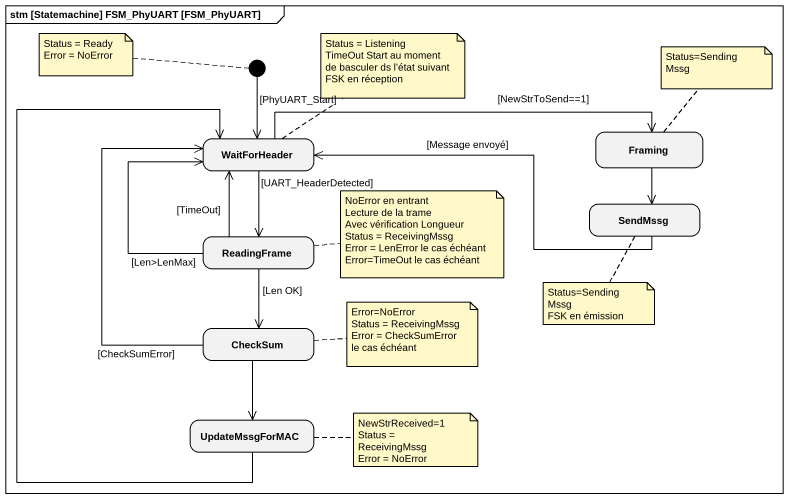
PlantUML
@startuml
mainframe stm [Statemachine] FSM_PhyUART [FSM_PhyUART]
hide empty description
state initial1 <<start>>
state WaitForHeader
state Framing
state ReadingFrame
state SendMssg
state CheckSum
state UpdateMssgForMAC
initial1 --> WaitForHeader : [PhyUART_Start]
WaitForHeader -right-> Framing : [NewStrToSend==1]
WaitForHeader --> ReadingFrame : [UART_HeaderDetected]
Framing --> SendMssg
ReadingFrame -up-> WaitForHeader : [Len>LenMax]
ReadingFrame -up-> WaitForHeader : [TimeOut]
ReadingFrame --> CheckSum : [Len OK]
SendMssg -left-> WaitForHeader : [Message envoyé]
CheckSum -up-> WaitForHeader : [CheckSumError]
CheckSum --> UpdateMssgForMAC
UpdateMssgForMAC -up-> WaitForHeader
note left of initial1
  Status = Ready
  Error = NoError
end note
note top of WaitForHeader
  Status = Listening
  TimeOut Start au moment de basculer ds l'état suivant
  FSK en réception
end note
note top of Framing : Status=SendingMssg
note right of ReadingFrame
  NoError en entrant
  Lecture de la trame
  Avec vérification Longueur
  Status = ReceivingMssg
  Error = LenError le cas échéant
  Error=TimeOut le cas échéant
end note
note right of CheckSum
  Error=NoError
  Status = ReceivingMssg
  Error = CheckSumError le cas échéant
end note
note bottom of SendMssg
  Status=SendingMssg
  FSK en émission
end note
note right of UpdateMssgForMAC
  NewStrReceived=1
  Status = ReceivingMssg
  Error = NoError
end note
@enduml
